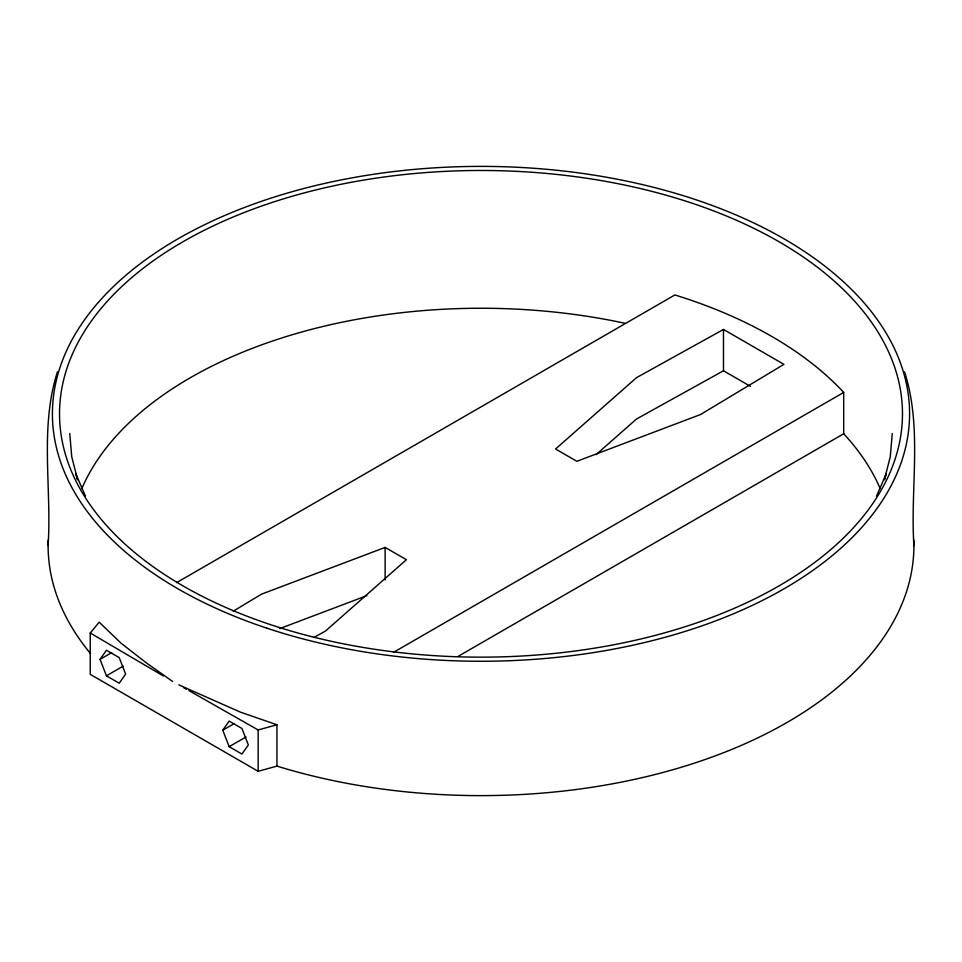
<?xml version="1.0" encoding="UTF-8"?>
<svg xmlns="http://www.w3.org/2000/svg" width="962" height="962" viewBox="0 0 962 962"><rect width="100%" height="100%" fill="white"/><g stroke="black" fill="none" stroke-linecap="round" stroke-linejoin="round"><path stroke-width="1.44" d="M892.255 433.501L890.271 456.77L884.355 479.822L886.351 473.496L876.49 496.212M57.479 371.741C39.394 427.874 51.876 488.011 48.1 545.682M100.048 659.343L106.433 650.252L119.228 657.635L125.613 674.109L119.228 683.2L106.433 675.817L100.048 659.343L111.748 652.597M222.775 730.206L229.16 721.103L241.943 728.487L248.34 744.961L241.943 754.052L229.16 746.68L222.775 730.206L234.475 723.448M913.78 539.922A432.9 249.928 0 0 1 276.936 766.113L258.165 771.308L90.224 674.338L90.224 633.008L99.218 622.173L121.056 643.205L146.368 662.914L172.511 681.373M596.055 454.665L636.531 418.987L723.484 370.779L750.504 386.375M233.285 611.147L261.544 594.155L385.125 547.414L406.433 559.716L325.469 631.06L313.792 637.529M176.671 582.587L674.867 294.961A411.255 237.434 0 0 1 843.698 392.436L843.698 433.766A411.255 237.434 0 0 1 880.218 488.66M106.433 675.817L123.34 666.065M229.16 746.68L246.068 736.916M393.494 652.356L843.698 392.436M458.369 656.228L843.698 433.766M723.484 329.449L636.531 377.657L555.567 449.001L576.875 461.303L700.456 414.562L783.946 364.357L723.484 329.449L723.484 370.779M279.798 628.583L366.871 595.646M188.913 690.596L258.165 729.966L276.936 724.771L276.936 766.113M276.936 724.771L240.488 712.169L178.824 684.872M183.814 687.854L186.363 689.225M90.224 633.008L163.384 675.973M85.51 496.212L75.649 473.496L77.645 479.822L71.729 456.77L69.745 433.501M904.52 371.741C922.606 427.874 910.124 488.011 913.9 545.682M385.125 547.414L385.125 579.882M258.165 729.966L258.165 771.308M90.572 653.655A432.9 249.928 0 0 1 48.22 539.922M81.782 488.66A411.255 237.434 0 0 1 625.384 323.364M270.262 624.554A421.476 243.338 0 0 0 902.476 413.816A421.476 243.338 0 0 0 270.262 203.078A421.476 243.338 0 0 0 270.262 624.554M266.702 628.114A428.583 247.438 0 0 0 909.583 413.816A428.583 247.438 0 0 0 266.714 199.531A428.583 247.438 0 0 0 266.702 628.114"/></g></svg>
